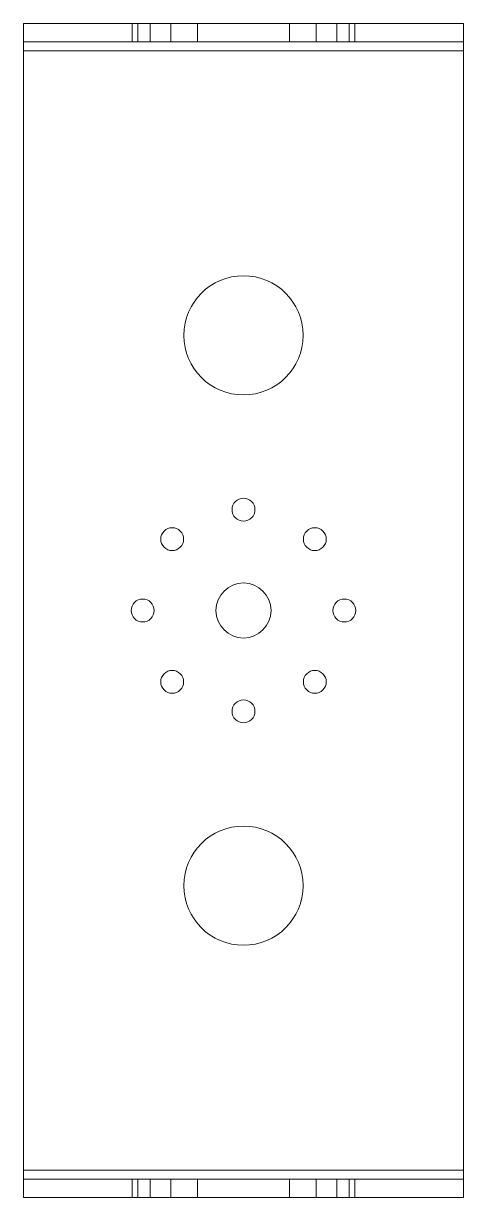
# Paper-space layout '_Superior' of a CAD drawing. Header units: millimetres. Extents: x -24 to 24, y -64 to 64.
import ezdxf

# ---------------------------------------------------------------- set-up
doc = ezdxf.new("R2010")
doc.units = ezdxf.units.MM

psp = doc.layouts.new('_Superior')

# ---------------------------------------------------------------- linework, layer by layer
at = {"color": 7, "linetype": 'Continuous', "lineweight": 15}
for p, q in [((-24, 64), (24, 64)), ((-24, 64), (-24, -64)), ((-12.15, 62), (-12.15, 64)), ((-11.53, 64), (-11.53, 62)), ((-10.19, 62), (-10.19, 64)), ((-7.93, 62), (-7.93, 64)), ((-5, 64), (-5, 62)), ((5, 62), (5, 64)), ((7.93, 62), (7.93, 64)), ((10.19, 64), (10.19, 62)), ((11.53, 62), (11.53, 64)), ((12.15, 64), (12.15, 62)), ((24, -64), (24, 64)), ((-24, 62), (24, 62)), ((-24, 61), (24, 61)), ((24, -61), (-24, -61)), ((24, -62), (-24, -62)), ((-12.15, -64), (-12.15, -62)), ((-11.53, -62), (-11.53, -64)), ((-10.19, -64), (-10.19, -62)), ((-7.93, -64), (-7.93, -62)), ((-5, -62), (-5, -64)), ((5, -64), (5, -62)), ((7.93, -62), (7.93, -64)), ((10.19, -62), (10.19, -64)), ((11.53, -64), (11.53, -62)), ((12.15, -62), (12.15, -64)), ((24, -64), (-24, -64))]:
    psp.add_line(p, q, dxfattribs=at)
for centre, radius in [((0, 30), 6.5), ((0, 11), 1.25), ((-7.78, 7.78), 1.25), ((7.78, 7.78), 1.25), ((0, 0), 3), ((-11, 0), 1.25), ((11, 0), 1.25), ((-7.78, -7.78), 1.25), ((7.78, -7.78), 1.25), ((0, -11), 1.25), ((0, -30), 6.5)]:
    psp.add_circle(centre, radius, dxfattribs=at)

doc.saveas('drawing.dxf')
